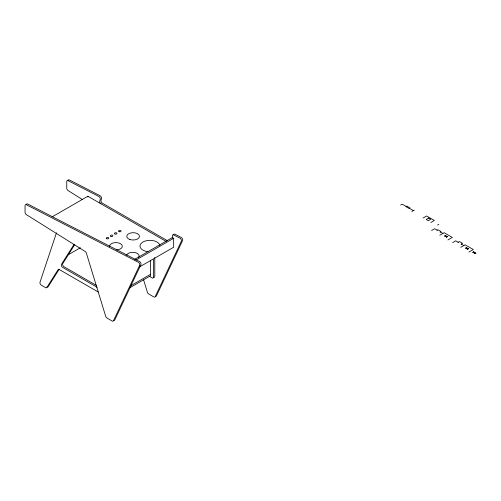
<?xml version="1.0" encoding="UTF-8"?>
<svg xmlns="http://www.w3.org/2000/svg" width="501" height="501" viewBox="0 0 501 501"><rect width="100%" height="100%" fill="white"/><g stroke="black" fill="none" stroke-linecap="round" stroke-linejoin="round"><path stroke-width="0.75" d="M56.475 232.815L39.992 282.276A1.991 1.152 60 0 0 41.332 285.182L45.597 287.643A1.991 1.152 60 0 0 46.837 287.499L58.091 269.688A1.991 1.152 60 0 1 59.331 269.544L98.202 291.989M74.016 244.469L61.473 264.328A1.991 1.152 60 0 0 62.719 267.434L97.131 287.305M59.218 269.175L48.109 286.766A1.991 1.152 60 0 1 46.862 286.91M74.674 244.707L62.744 263.595A1.991 1.152 60 0 0 63.984 266.701L96.374 285.401M52.16 216.858L87.875 196.242L166.307 241.526M68.186 254.802L80.367 247.776M134.656 259.336L172.388 237.555L173.659 238.288L173.659 247.231L139.297 267.071M135.928 260.069L173.659 238.288M130.329 285.996L150.626 274.272M129.653 287.85L150.626 275.738L150.626 260.276M400.65 205.066L402.197 204.17L406.255 206.512M411.86 211.541L414.271 210.151M423.076 218.01L426.595 215.981L434.329 220.446L430.81 222.475M437.63 225.012L438.826 224.323M431.618 230.504L434.718 228.719L437.254 230.184M436.972 230.347L437.887 229.815L440.986 231.606L440.066 232.132M439.784 235.226L444.155 232.702L452.322 237.418L447.957 239.941M444.406 236.121L445.702 235.37M446.41 237.274L447.7 236.522M452.597 242.622L455.697 240.831L458.233 242.296M457.952 242.459L459.505 241.563L462.598 243.354L461.052 244.25M460.77 247.337L465.135 244.82L473.307 249.536L468.942 252.053M465.391 248.233L466.688 247.488M467.389 249.385L468.685 248.64M472.656 252.429L473.67 251.84M474.654 253.581L475.668 252.999M409.355 208.303L413.413 210.645M440.348 231.969L442.884 233.435M461.333 244.087L463.87 245.546M445.42 235.533L447.418 236.685M466.406 247.644L468.404 248.803M473.389 251.677L475.95 253.162M444.688 235.958L446.692 237.111M465.673 248.07L467.671 249.222M472.938 252.266L474.935 253.418M167.29 240.63L102.342 203.13A1.991 1.152 60 0 1 101.002 200.231L101.521 198.684A1.991 1.152 60 0 0 100.106 195.741L69.345 179.928A1.991 1.152 60 0 0 68.036 180.51M149.423 276.345L152.104 277.892A1.991 1.152 60 0 0 153.513 277.078L153.513 259.574M82.465 199.586L68.092 190.58A1.991 1.152 60 0 1 66.746 188.176L66.746 181.519A1.991 1.152 60 0 1 68.073 180.661L98.835 196.473A1.991 1.152 60 0 1 100.256 199.411L99.737 200.964A1.991 1.152 60 0 0 101.077 203.863M143.599 279.877L147.375 292.227A1.991 1.152 60 0 0 148.665 293.962L153.851 296.955A1.991 1.152 60 0 0 155.147 296.717L181.356 241.238A1.991 1.152 60 0 0 179.984 238.182L173.722 234.963A1.991 1.152 60 0 0 172.388 235.814L172.388 238.119M154.784 257.589L154.784 276.345A1.991 1.152 60 0 1 153.5 277.228M87.875 196.242L87.875 196.974M113.621 320.396A1.991 1.152 60 0 0 114.723 320.058L140.931 264.578A1.991 1.152 60 0 0 139.56 261.522L27.649 204.001A1.991 1.152 60 0 0 26.34 204.583M173.678 234.806A1.991 1.152 60 0 1 174.987 234.23L181.249 237.449A1.991 1.152 60 0 1 182.621 240.505L156.412 295.985A1.991 1.152 60 0 1 155.316 296.323M147.914 251.702A9.957 5.749 0 0 1 140.048 245.484A9.957 5.749 0 0 1 149.956 240.323A9.957 5.749 0 0 1 159.863 245.477M126.534 255.241A6.375 3.682 0 0 1 134.994 252.548A6.375 3.682 0 0 1 138.345 257.783M109.6 246.655A6.375 3.682 0 0 1 115.28 242.616A6.375 3.682 0 0 1 122.282 245.897A6.375 3.682 0 0 1 116.595 249.936M139.66 265.311L113.451 320.79A1.991 1.152 60 0 1 112.161 321.028L106.976 318.035A1.991 1.152 60 0 1 105.68 316.3L86.379 253.162A1.991 1.152 60 0 0 85.145 251.464L26.396 214.653A1.991 1.152 60 0 1 25.05 212.249L25.05 205.592A1.991 1.152 60 0 1 26.384 204.734L138.289 262.248A1.991 1.152 60 0 1 139.66 265.311M406.887 206.149L405.973 206.675L409.073 208.466L409.987 207.934L406.887 206.149M428.593 218.067L426.194 219.451L428.324 220.678L430.716 219.294L428.593 218.067M129.934 239.541A6.375 3.682 0 0 0 139.497 236.353A6.375 3.682 0 0 0 129.934 233.165A6.375 3.682 0 0 0 129.934 239.541M119.081 231.65A1.246 0.72 0 0 0 121.054 231.143A1.246 0.72 0 0 0 119.307 230.41A1.246 0.72 0 0 0 119.081 231.65M114.998 234.011A1.246 0.72 0 0 0 116.965 233.504A1.246 0.72 0 0 0 115.217 232.771A1.246 0.72 0 0 0 114.998 234.011M110.915 236.366A1.246 0.72 0 0 0 112.882 235.858A1.246 0.72 0 0 0 111.134 235.132A1.246 0.72 0 0 0 110.915 236.366M106.826 238.726A1.246 0.72 0 0 0 108.798 238.219A1.246 0.72 0 0 0 107.051 237.487A1.246 0.72 0 0 0 106.826 238.726"/></g></svg>
